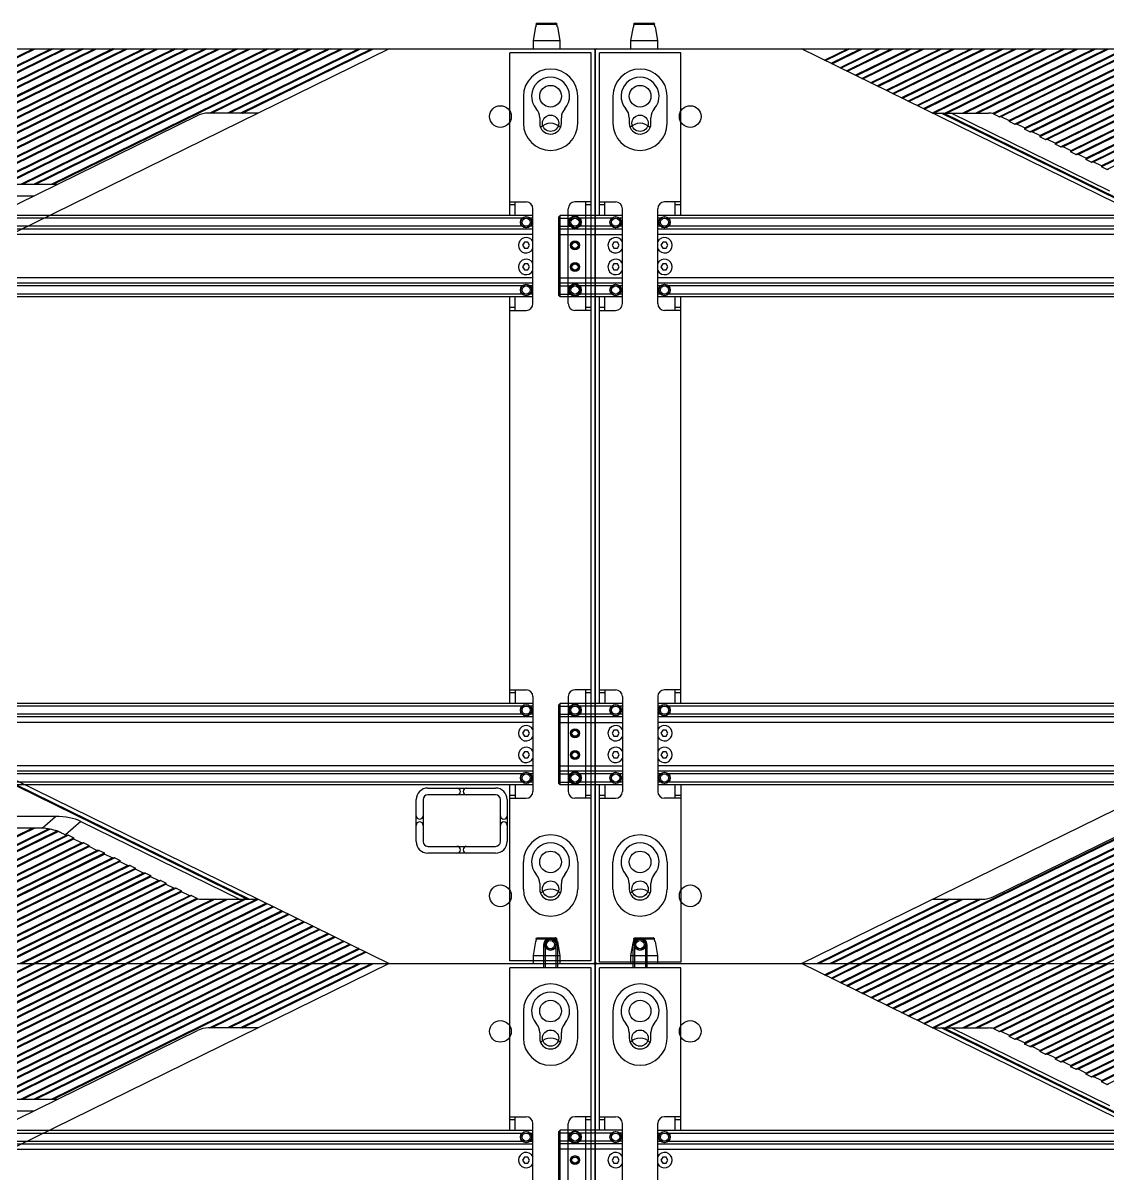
# Model space of a CAD drawing. Header units: millimetres. Extents: x 710 to 26878, y 589 to 5187.
# Drawn here: x 15794 to 16193.9, y 3522.8 to 3947.1 of the extents above; entities that cross this region are included whole.
import ezdxf

# ---------------------------------------------------------------- set-up
doc = ezdxf.new("R2010")
doc.units = ezdxf.units.MM
doc.layers.add('02___PRT_ALL_AXES', color=7, linetype='Continuous')

# ---------------------------------------------------------------- blocks, each defined once
blk = doc.blocks.new('6RYFH')
at = {"color": 7, "linetype": 'Continuous'}
for p, q in [((11450.77, 2231.65), (11450.71, 2231.32)), ((11450.77, 2231.65), (11450.74, 2231.49)), ((11450.83, 2231.98), (11450.77, 2231.65)), ((11450.83, 2231.98), (11458.41, 2231.98)), ((11451.34, 2232.39), (11457.91, 2232.39)), ((11458.47, 2231.65), (11458.41, 2231.98)), ((11458.53, 2231.32), (11458.47, 2231.65)), ((11458.5, 2231.49), (11458.47, 2231.65)), ((12014.77, 2231.65), (12014.71, 2231.32)), ((12014.77, 2231.65), (12014.74, 2231.49)), ((12014.83, 2231.98), (12014.77, 2231.65)), ((12014.83, 2231.98), (12022.41, 2231.98)), ((12015.34, 2232.39), (12021.91, 2232.39)), ((12022.47, 2231.65), (12022.41, 2231.98)), ((12022.53, 2231.32), (12022.47, 2231.65)), ((12022.5, 2231.49), (12022.47, 2231.65)), ((11450.59, 2230.99), (11449.65, 2225.89)), ((11450.65, 2230.99), (11450.59, 2230.99)), ((11450.71, 2231.32), (11450.65, 2230.99)), ((11450.74, 2231.49), (11450.71, 2231.32)), ((11458.53, 2231.32), (11458.5, 2231.49)), ((11458.59, 2230.99), (11458.53, 2231.32)), ((11458.65, 2230.99), (11458.59, 2230.99)), ((11458.65, 2230.99), (11459.6, 2225.89)), ((12014.59, 2230.99), (12013.65, 2225.89)), ((12014.65, 2230.99), (12014.59, 2230.99)), ((12014.71, 2231.32), (12014.65, 2230.99)), ((12014.74, 2231.49), (12014.71, 2231.32)), ((12022.53, 2231.32), (12022.5, 2231.49)), ((12022.59, 2230.99), (12022.53, 2231.32)), ((12022.65, 2230.99), (12022.59, 2230.99)), ((12022.65, 2230.99), (12023.6, 2225.89)), ((11449.65, 2225.89), (11449.65, 2222.89)), ((11449.65, 2225.89), (11459.6, 2225.89)), ((11459.6, 2225.89), (11459.6, 2222.89)), ((12013.65, 2225.89), (12013.65, 2222.89)), ((12013.65, 2225.89), (12023.6, 2225.89)), ((12023.6, 2225.89), (12023.6, 2222.89)), ((11437.12, 2222.89), (11436.62, 2222.39)), ((11436.62, 1885.39), (11436.62, 2222.89)), ((11436.62, 2222.89), (12036.62, 2222.89)), ((11726.41, 2117.9), (11512.62, 2222.89)), ((11521.17, 2218.69), (11529.72, 2222.89)), ((11529.79, 2222.89), (11521.21, 2218.67)), ((11530.47, 2222.89), (11521.55, 2218.51)), ((11523.52, 2217.54), (11534.41, 2222.89)), ((11523.86, 2217.37), (11535.09, 2222.89)), ((11523.89, 2217.35), (11535.16, 2222.89)), ((11526.84, 2215.91), (11541.06, 2222.89)), ((11541.14, 2222.89), (11526.88, 2215.89)), ((11541.82, 2222.89), (11527.22, 2215.72)), ((11529.19, 2214.75), (11545.75, 2222.89)), ((11529.53, 2214.59), (11546.43, 2222.89)), ((11529.56, 2214.57), (11546.51, 2222.89)), ((11532.51, 2213.12), (11552.41, 2222.89)), ((11552.48, 2222.89), (11532.55, 2213.1)), ((11553.16, 2222.89), (11532.89, 2212.94)), ((11534.86, 2211.97), (11557.1, 2222.89)), ((11535.2, 2211.8), (11557.78, 2222.89)), ((11535.24, 2211.78), (11557.85, 2222.89)), ((11538.18, 2210.34), (11563.75, 2222.89)), ((11563.82, 2222.89), (11538.22, 2210.32)), ((11564.5, 2222.89), (11538.56, 2210.15)), ((11540.53, 2209.18), (11568.44, 2222.89)), ((11540.87, 2209.02), (11569.12, 2222.89)), ((11540.91, 2209), (11569.19, 2222.89)), ((11543.86, 2207.55), (11575.09, 2222.89)), ((11575.17, 2222.89), (11543.89, 2207.53)), ((11575.85, 2222.89), (11544.23, 2207.37)), ((11546.2, 2206.4), (11579.78, 2222.89)), ((11546.54, 2206.23), (11580.46, 2222.89)), ((11546.58, 2206.21), (11580.54, 2222.89)), ((11549.53, 2204.77), (11586.44, 2222.89)), ((11586.51, 2222.89), (11549.56, 2204.75)), ((11587.19, 2222.89), (11549.9, 2204.58)), ((11551.87, 2203.61), (11591.13, 2222.89)), ((11552.21, 2203.45), (11591.81, 2222.89)), ((11552.25, 2203.43), (11591.88, 2222.89)), ((11555.2, 2201.98), (11597.78, 2222.89)), ((11597.85, 2222.89), (11555.24, 2201.96)), ((11598.53, 2222.89), (11555.58, 2201.8)), ((11557.55, 2200.83), (11602.47, 2222.89)), ((11557.89, 2200.66), (11603.15, 2222.89)), ((11557.92, 2200.64), (11603.22, 2222.89)), ((11560.87, 2199.19), (11609.12, 2222.89)), ((11609.2, 2222.89), (11560.91, 2199.18)), ((11609.88, 2222.89), (11561.51, 2199.14)), ((11565.45, 2199.14), (11613.81, 2222.89)), ((11566.13, 2199.14), (11614.49, 2222.89)), ((11566.2, 2199.14), (11614.57, 2222.89)), ((11620.47, 2222.89), (11572.1, 2199.14)), ((11620.54, 2222.89), (11572.18, 2199.14)), ((11621.22, 2222.89), (11572.85, 2199.14)), ((11576.79, 2199.14), (11625.16, 2222.89)), ((11577.47, 2199.14), (11625.84, 2222.89)), ((11577.55, 2199.14), (11625.91, 2222.89)), ((11631.81, 2222.89), (11583.16, 2199)), ((11631.88, 2222.89), (11583.21, 2198.99)), ((11632.56, 2222.89), (11583.48, 2198.79)), ((11585.45, 2197.82), (11636.5, 2222.89)), ((11586.24, 2197.88), (11637.18, 2222.89)), ((11586.28, 2197.86), (11637.25, 2222.89)), ((11643.9, 2222.89), (11589.15, 2196)), ((11643.15, 2222.89), (11589.23, 2196.41)), ((11643.23, 2222.89), (11589.27, 2196.39)), ((11591.12, 2195.03), (11647.84, 2222.89)), ((11591.92, 2195.09), (11648.52, 2222.89)), ((11591.95, 2195.07), (11648.6, 2222.89)), ((11655.25, 2222.89), (11594.82, 2193.22)), ((11654.5, 2222.89), (11594.9, 2193.62)), ((11654.57, 2222.89), (11594.94, 2193.61)), ((11596.79, 2192.25), (11659.19, 2222.89)), ((11597.59, 2192.31), (11659.87, 2222.89)), ((11597.62, 2192.29), (11659.94, 2222.89)), ((11666.59, 2222.89), (11600.5, 2190.43)), ((11665.84, 2222.89), (11600.57, 2190.84)), ((11665.91, 2222.89), (11600.61, 2190.82)), ((11602.46, 2189.46), (11670.53, 2222.89)), ((11603.26, 2189.52), (11671.21, 2222.89)), ((11603.29, 2189.5), (11671.28, 2222.89)), ((11677.93, 2222.89), (11606.17, 2187.65)), ((11677.18, 2222.89), (11606.24, 2188.05)), ((11677.25, 2222.89), (11606.28, 2188.04)), ((11608.14, 2186.68), (11681.87, 2222.89)), ((11608.93, 2186.74), (11682.55, 2222.89)), ((11608.97, 2186.72), (11682.63, 2222.89)), ((11689.28, 2222.89), (11611.84, 2184.86)), ((11688.53, 2222.89), (11611.92, 2185.27)), ((11688.6, 2222.89), (11611.95, 2185.25)), ((11613.81, 2183.89), (11693.22, 2222.89)), ((11614.6, 2183.95), (11693.9, 2222.89)), ((11614.64, 2183.93), (11693.97, 2222.89)), ((11700.62, 2222.89), (11617.51, 2182.08)), ((11699.87, 2222.89), (11617.59, 2182.48)), ((11699.94, 2222.89), (11617.62, 2182.47)), ((11619.48, 2181.11), (11704.56, 2222.89)), ((11620.27, 2181.17), (11705.24, 2222.89)), ((11620.31, 2181.15), (11705.31, 2222.89)), ((11711.96, 2222.89), (11623.18, 2179.29)), ((11711.21, 2222.89), (11623.26, 2179.7)), ((11711.28, 2222.89), (11623.3, 2179.68)), ((11625.15, 2178.32), (11715.9, 2222.89)), ((11727.52, 2172.89), (11829.34, 2222.89)), ((11728.2, 2172.89), (11830.02, 2222.89)), ((11728.27, 2172.89), (11830.09, 2222.89)), ((11835.99, 2222.89), (11734.17, 2172.89)), ((11836.06, 2222.89), (11734.24, 2172.89)), ((11836.74, 2222.89), (11734.92, 2172.89)), ((11738.86, 2172.89), (11840.68, 2222.89)), ((11739.54, 2172.89), (11841.36, 2222.89)), ((11739.61, 2172.89), (11841.43, 2222.89)), ((11847.33, 2222.89), (11745.51, 2172.89)), ((11847.4, 2222.89), (11745.59, 2172.89)), ((11848.08, 2222.89), (11746.27, 2172.89)), ((11750.2, 2172.89), (11852.02, 2222.89)), ((11750.88, 2172.89), (11852.7, 2222.89)), ((11750.96, 2172.89), (11852.78, 2222.89)), ((11858.67, 2222.89), (11756.86, 2172.89)), ((11858.75, 2222.89), (11756.93, 2172.89)), ((11859.43, 2222.89), (11757.61, 2172.89)), ((11960.62, 2222.89), (11761.33, 2125.02)), ((11761.55, 2172.89), (11863.37, 2222.89)), ((11762.23, 2172.89), (11864.05, 2222.89)), ((11762.3, 2172.89), (11864.12, 2222.89)), ((11870.02, 2222.89), (11768.2, 2172.89)), ((11870.09, 2222.89), (11768.27, 2172.89)), ((11870.77, 2222.89), (11768.95, 2172.89)), ((11772.89, 2172.89), (11874.71, 2222.89)), ((11773.57, 2172.89), (11875.39, 2222.89)), ((11773.64, 2172.89), (11875.46, 2222.89)), ((11881.36, 2222.89), (11779.54, 2172.89)), ((11881.43, 2222.89), (11779.62, 2172.89)), ((11882.11, 2222.89), (11780.3, 2172.89)), ((11784.23, 2172.89), (11886.05, 2222.89)), ((11784.91, 2172.89), (11886.73, 2222.89)), ((11784.99, 2172.89), (11886.81, 2222.89)), ((11892.7, 2222.89), (11790.89, 2172.89)), ((11892.78, 2222.89), (11790.96, 2172.89)), ((11893.46, 2222.89), (11791.64, 2172.89)), ((11795.58, 2172.89), (11897.4, 2222.89)), ((11796.26, 2172.89), (11898.08, 2222.89)), ((11796.33, 2172.89), (11898.15, 2222.89)), ((11904.05, 2222.89), (11802.23, 2172.89)), ((11904.12, 2222.89), (11802.3, 2172.89)), ((11904.8, 2222.89), (11802.98, 2172.89)), ((11806.92, 2172.89), (11908.74, 2222.89)), ((11807.6, 2172.89), (11909.42, 2222.89)), ((11807.67, 2172.89), (11909.49, 2222.89)), ((11915.39, 2222.89), (11813.57, 2172.89)), ((11915.46, 2222.89), (11813.65, 2172.89)), ((11916.14, 2222.89), (11814.32, 2172.89)), ((11818.26, 2172.89), (11920.08, 2222.89)), ((11818.94, 2172.89), (11920.76, 2222.89)), ((11819.02, 2172.89), (11920.83, 2222.89)), ((11926.73, 2222.89), (11824.92, 2172.89)), ((11926.81, 2222.89), (11824.99, 2172.89)), ((11927.49, 2222.89), (11825.67, 2172.89)), ((11829.61, 2172.89), (11931.43, 2222.89)), ((11830.29, 2172.89), (11932.1, 2222.89)), ((11830.36, 2172.89), (11932.18, 2222.89)), ((11938.08, 2222.89), (11836.26, 2172.89)), ((11938.15, 2222.89), (11836.33, 2172.89)), ((11938.83, 2222.89), (11837.01, 2172.89)), ((11894.4, 2199.14), (11942.77, 2222.89)), ((11895.08, 2199.14), (11943.45, 2222.89)), ((11895.16, 2199.14), (11943.52, 2222.89)), ((11949.42, 2222.89), (11901.06, 2199.14)), ((11949.49, 2222.89), (11901.13, 2199.14)), ((11950.17, 2222.89), (11901.81, 2199.14)), ((11905.75, 2199.14), (11954.11, 2222.89)), ((11906.43, 2199.14), (11954.79, 2222.89)), ((11906.5, 2199.14), (11954.86, 2222.89)), ((12036.62, 2222.39), (12036.12, 2222.89)), ((12036.62, 2222.89), (12036.62, 1885.39)), ((11560.98, 2199.14), (11581.58, 2199.14)), ((11728, 2118.68), (11564.16, 2199.14)), ((11728.4, 2118.88), (11564.95, 2199.14)), ((11626.28, 2170.41), (11567.79, 2199.14)), ((11585.45, 2197.82), (11583.48, 2198.79)), ((11586.12, 2197.94), (11589.39, 2196.33)), ((11725.33, 2117.37), (11889.96, 2198.22)), ((11912.26, 2199.14), (11893.93, 2199.14)), ((11591.12, 2195.03), (11589.15, 2196)), ((11595.06, 2193.54), (11591.79, 2195.15)), ((11596.79, 2192.25), (11594.82, 2193.22)), ((11600.74, 2190.76), (11597.46, 2192.37)), ((11602.46, 2189.46), (11600.5, 2190.43)), ((11606.41, 2187.97), (11603.13, 2189.58)), ((11608.14, 2186.68), (11606.17, 2187.65)), ((11612.08, 2185.19), (11608.8, 2186.8)), ((11613.81, 2183.89), (11611.84, 2184.86)), ((11617.75, 2182.4), (11614.48, 2184.01)), ((11619.48, 2181.11), (11617.51, 2182.08)), ((11623.42, 2179.62), (11620.15, 2181.23)), ((11625.15, 2178.32), (11623.18, 2179.29)), ((11641.31, 2172.89), (11838.38, 2172.89)), ((11635.65, 2168.6), (11829.66, 2168.6)), ((11583.28, 1910.06), (11747.91, 1990.91)), ((11746.83, 1990.38), (11960.62, 1885.39)), ((11744.84, 1989.4), (11908.29, 1909.14)), ((11745.24, 1989.6), (11909.08, 1909.14)), ((11512.62, 1885.39), (11711.91, 1983.26)), ((11974.87, 1950.14), (11999.87, 1950.14)), ((11999.87, 1947.64), (11974.87, 1947.64)), ((11970.62, 1930.39), (11970.62, 1945.89)), ((11973.12, 1945.89), (11973.12, 1930.39)), ((12001.62, 1930.39), (12001.62, 1945.89)), ((12004.12, 1945.89), (12004.12, 1930.39)), ((11837.59, 1939.68), (11643.58, 1939.68)), ((11832.69, 1935.37), (11837.59, 1939.68)), ((11534.41, 1885.39), (11636.23, 1935.39)), ((11535.09, 1885.39), (11636.91, 1935.39)), ((11535.16, 1885.39), (11636.98, 1935.39)), ((11642.88, 1935.39), (11541.06, 1885.39)), ((11642.95, 1935.39), (11541.14, 1885.39)), ((11643.63, 1935.39), (11541.82, 1885.39)), ((11545.75, 1885.39), (11647.57, 1935.39)), ((11546.43, 1885.39), (11648.25, 1935.39)), ((11546.51, 1885.39), (11648.33, 1935.39)), ((11654.22, 1935.39), (11552.41, 1885.39)), ((11654.3, 1935.39), (11552.48, 1885.39)), ((11654.98, 1935.39), (11553.16, 1885.39)), ((11557.1, 1885.39), (11658.92, 1935.39)), ((11557.78, 1885.39), (11659.6, 1935.39)), ((11557.85, 1885.39), (11659.67, 1935.39)), ((11665.57, 1935.39), (11563.75, 1885.39)), ((11665.64, 1935.39), (11563.82, 1885.39)), ((11666.32, 1935.39), (11564.5, 1885.39)), ((11568.44, 1885.39), (11670.26, 1935.39)), ((11569.12, 1885.39), (11670.94, 1935.39)), ((11569.19, 1885.39), (11671.01, 1935.39)), ((11676.91, 1935.39), (11575.09, 1885.39)), ((11676.98, 1935.39), (11575.17, 1885.39)), ((11677.66, 1935.39), (11575.84, 1885.39)), ((11579.78, 1885.39), (11681.6, 1935.39)), ((11580.46, 1885.39), (11682.28, 1935.39)), ((11580.54, 1885.39), (11682.35, 1935.39)), ((11688.25, 1935.39), (11586.44, 1885.39)), ((11688.33, 1935.39), (11586.51, 1885.39)), ((11689.01, 1935.39), (11587.19, 1885.39)), ((11591.13, 1885.39), (11692.95, 1935.39)), ((11591.81, 1885.39), (11693.63, 1935.39)), ((11591.88, 1885.39), (11693.7, 1935.39)), ((11699.6, 1935.39), (11597.78, 1885.39)), ((11699.67, 1935.39), (11597.85, 1885.39)), ((11700.35, 1935.39), (11598.53, 1885.39)), ((11602.47, 1885.39), (11704.29, 1935.39)), ((11603.15, 1885.39), (11704.97, 1935.39)), ((11603.22, 1885.39), (11705.04, 1935.39)), ((11710.94, 1935.39), (11609.12, 1885.39)), ((11711.01, 1935.39), (11609.19, 1885.39)), ((11711.69, 1935.39), (11609.87, 1885.39)), ((11613.81, 1885.39), (11715.63, 1935.39)), ((11614.49, 1885.39), (11716.31, 1935.39)), ((11614.57, 1885.39), (11716.38, 1935.39)), ((11722.28, 1935.39), (11620.47, 1885.39)), ((11722.36, 1935.39), (11620.54, 1885.39)), ((11723.04, 1935.39), (11621.22, 1885.39)), ((11625.16, 1885.39), (11726.98, 1935.39)), ((11831.93, 1935.39), (11634.86, 1935.39)), ((11727.25, 1885.39), (11829.06, 1935.39)), ((11727.93, 1885.39), (11829.74, 1935.39)), ((11728, 1885.39), (11829.82, 1935.39)), ((11835.12, 1935.1), (11733.9, 1885.39)), ((11835.18, 1935.09), (11733.97, 1885.39)), ((11835.67, 1935), (11734.65, 1885.39)), ((11846.96, 1937.86), (11841.26, 1932.86)), ((11846.96, 1937.86), (11905.45, 1909.14)), ((11738.59, 1885.39), (11838.24, 1934.33)), ((11739.27, 1885.39), (11838.53, 1934.14)), ((11739.34, 1885.39), (11838.57, 1934.12)), ((11841.59, 1932.7), (11745.24, 1885.39)), ((11841.62, 1932.68), (11745.31, 1885.39)), ((11842.42, 1932.74), (11745.99, 1885.39)), ((11749.93, 1885.39), (11844.39, 1931.77)), ((11750.61, 1885.39), (11844.27, 1931.38)), ((11750.69, 1885.39), (11844.31, 1931.37)), ((11841.75, 1932.62), (11839.87, 1933.55)), ((11842.42, 1932.74), (11844.39, 1931.77)), ((11847.42, 1929.84), (11844.15, 1931.45)), ((11847.26, 1929.92), (11756.58, 1885.39)), ((11847.3, 1929.9), (11756.66, 1885.39)), ((11848.09, 1929.96), (11757.34, 1885.39)), ((11761.28, 1885.39), (11850.06, 1928.99)), ((11761.96, 1885.39), (11849.94, 1928.6)), ((11762.03, 1885.39), (11849.98, 1928.58)), ((11852.93, 1927.13), (11767.93, 1885.39)), ((11852.97, 1927.11), (11768, 1885.39)), ((11853.76, 1927.17), (11768.68, 1885.39)), ((11772.62, 1885.39), (11855.73, 1926.2)), ((11848.09, 1929.96), (11850.06, 1928.99)), ((11853.09, 1927.05), (11849.82, 1928.66)), ((11853.76, 1927.17), (11855.73, 1926.2)), ((11974.87, 1928.64), (11999.87, 1928.64)), ((11999.87, 1926.14), (11974.87, 1926.14)), ((11773.3, 1885.39), (11855.62, 1925.81)), ((11773.37, 1885.39), (11855.65, 1925.8)), ((11858.6, 1924.35), (11779.27, 1885.39)), ((11858.64, 1924.33), (11779.34, 1885.39)), ((11859.43, 1924.39), (11780.02, 1885.39)), ((11783.96, 1885.39), (11861.4, 1923.42)), ((11784.64, 1885.39), (11861.29, 1923.03)), ((11784.72, 1885.39), (11861.32, 1923.01)), ((11858.76, 1924.27), (11855.49, 1925.88)), ((11859.43, 1924.39), (11861.4, 1923.42)), ((11864.44, 1921.48), (11861.16, 1923.09)), ((11864.27, 1921.56), (11790.61, 1885.39)), ((11864.31, 1921.54), (11790.69, 1885.39)), ((11865.1, 1921.6), (11791.37, 1885.39)), ((11795.31, 1885.39), (11867.07, 1920.63)), ((11795.99, 1885.39), (11866.96, 1920.24)), ((11796.06, 1885.39), (11867, 1920.23)), ((11869.95, 1918.78), (11801.96, 1885.39)), ((11869.98, 1918.76), (11802.03, 1885.39)), ((11870.78, 1918.81), (11802.71, 1885.39)), ((11806.65, 1885.39), (11872.75, 1917.85)), ((11865.1, 1921.6), (11867.07, 1920.63)), ((11870.11, 1918.7), (11866.83, 1920.3)), ((11870.78, 1918.81), (11872.75, 1917.85)), ((11807.33, 1885.39), (11872.63, 1917.46)), ((11807.4, 1885.39), (11872.67, 1917.44)), ((11875.62, 1915.99), (11813.3, 1885.39)), ((11875.65, 1915.97), (11813.37, 1885.39)), ((11876.45, 1916.03), (11814.05, 1885.39)), ((11817.99, 1885.39), (11878.42, 1915.06)), ((11818.67, 1885.39), (11878.3, 1914.67)), ((11818.75, 1885.39), (11878.34, 1914.65)), ((11875.78, 1915.91), (11872.51, 1917.52)), ((11876.45, 1916.03), (11878.42, 1915.06)), ((11881.45, 1913.13), (11878.18, 1914.73)), ((11566.74, 1909.14), (11518.38, 1885.39)), ((11566.81, 1909.14), (11518.45, 1885.39)), ((11567.49, 1909.14), (11519.13, 1885.39)), ((11523.07, 1885.39), (11571.43, 1909.14)), ((11523.75, 1885.39), (11572.11, 1909.14)), ((11523.82, 1885.39), (11572.18, 1909.14)), ((11578.08, 1909.14), (11529.72, 1885.39)), ((11578.16, 1909.14), (11529.79, 1885.39)), ((11578.84, 1909.14), (11530.47, 1885.39)), ((11560.98, 1909.14), (11579.31, 1909.14)), ((11881.29, 1913.21), (11824.64, 1885.39)), ((11881.33, 1913.19), (11824.72, 1885.39)), ((11882.12, 1913.24), (11825.4, 1885.39)), ((11829.34, 1885.39), (11884.09, 1912.28)), ((11830.02, 1885.39), (11883.97, 1911.89)), ((11830.09, 1885.39), (11884.01, 1911.87)), ((11886.96, 1910.42), (11835.99, 1885.39)), ((11887, 1910.4), (11836.06, 1885.39)), ((11887.79, 1910.46), (11836.74, 1885.39)), ((11840.68, 1885.39), (11889.76, 1909.49)), ((11841.36, 1885.39), (11890.03, 1909.29)), ((11841.43, 1885.39), (11890.08, 1909.28)), ((11895.69, 1909.14), (11847.33, 1885.39)), ((11895.77, 1909.14), (11847.4, 1885.39)), ((11896.45, 1909.14), (11848.08, 1885.39)), ((11852.02, 1885.39), (11900.39, 1909.14)), ((11852.7, 1885.39), (11901.07, 1909.14)), ((11852.77, 1885.39), (11901.14, 1909.14)), ((11907.04, 1909.14), (11858.67, 1885.39)), ((11907.11, 1909.14), (11858.75, 1885.39)), ((11907.79, 1909.14), (11859.43, 1885.39)), ((11863.37, 1885.39), (11911.73, 1909.14)), ((11882.12, 1913.24), (11884.09, 1912.28)), ((11887.12, 1910.34), (11883.85, 1911.95)), ((11887.79, 1910.46), (11889.76, 1909.49)), ((11891.66, 1909.14), (11912.26, 1909.14)), ((11864.04, 1885.39), (11912.33, 1909.1)), ((11912.37, 1909.08), (11864.12, 1885.39)), ((11915.32, 1907.64), (11870.02, 1885.39)), ((11915.36, 1907.62), (11870.09, 1885.39)), ((11915.69, 1907.45), (11870.77, 1885.39)), ((11874.71, 1885.39), (11917.66, 1906.48)), ((11875.39, 1885.39), (11918, 1906.32)), ((11918.04, 1906.3), (11875.46, 1885.39)), ((11920.99, 1904.85), (11881.36, 1885.39)), ((11921.03, 1904.83), (11881.43, 1885.39)), ((11921.37, 1904.67), (11882.11, 1885.39)), ((11886.05, 1885.39), (11923.34, 1903.7)), ((11886.73, 1885.39), (11923.68, 1903.53)), ((11923.71, 1903.51), (11886.8, 1885.39)), ((11926.66, 1902.07), (11892.7, 1885.39)), ((11926.7, 1902.05), (11892.78, 1885.39)), ((11927.04, 1901.88), (11893.46, 1885.39)), ((11897.4, 1885.39), (11929.01, 1900.91)), ((11898.07, 1885.39), (11929.35, 1900.75)), ((11929.38, 1900.73), (11898.15, 1885.39)), ((11932.33, 1899.28), (11904.05, 1885.39)), ((11932.37, 1899.26), (11904.12, 1885.39)), ((11932.71, 1899.1), (11904.8, 1885.39)), ((11908.74, 1885.39), (11934.68, 1898.13)), ((11909.42, 1885.39), (11935.02, 1897.96)), ((11935.06, 1897.94), (11909.49, 1885.39)), ((11938, 1896.5), (11915.39, 1885.39)), ((11938.04, 1896.48), (11915.46, 1885.39)), ((11938.38, 1896.31), (11916.14, 1885.39)), ((11920.08, 1885.39), (11940.35, 1895.34)), ((11920.76, 1885.39), (11940.69, 1895.18)), ((11940.73, 1895.16), (11920.83, 1885.39)), ((11943.68, 1893.71), (11926.73, 1885.39)), ((11943.71, 1893.69), (11926.81, 1885.39)), ((11944.05, 1893.53), (11927.49, 1885.39)), ((11931.42, 1885.39), (11946.02, 1892.56)), ((11932.1, 1885.39), (11946.36, 1892.39)), ((11946.4, 1892.37), (11932.18, 1885.39)), ((11949.35, 1890.93), (11938.08, 1885.39)), ((11949.38, 1890.91), (11938.15, 1885.39)), ((11949.72, 1890.74), (11938.83, 1885.39)), ((11942.77, 1885.39), (11951.69, 1889.77)), ((11943.45, 1885.39), (11952.03, 1889.61)), ((11952.07, 1889.59), (11943.52, 1885.39)), ((11436.62, 1885.89), (11437.12, 1885.39)), ((11436.62, 1885.39), (12036.62, 1885.39)), ((12036.12, 1885.39), (12036.62, 1885.89))]:
    blk.add_line(p, q, dxfattribs=at)
for centre, radius in [((11471.62, 2197.89), 4), ((12001.62, 2197.89), 4), ((11453.12, 2195.39), 3), ((12020.12, 2195.39), 3), ((11453.12, 1912.89), 3), ((11471.62, 1910.39), 4), ((12001.62, 1910.39), 4), ((12020.12, 1912.89), 3)]:
    blk.add_circle(centre, radius, dxfattribs=at)
for centre, radius, start, end in [((11457.91, 2231.87), 0.522, 77.0352, 89.9936), ((12021.91, 2231.87), 0.522, 77.0352, 89.9936), ((11581.58, 2190.14), 9, 77.6267, 90), ((11893.93, 2190.14), 9, 90, 116.1543), ((11974.87, 1945.89), 4.25, 90, 180), ((11974.87, 1945.89), 1.75, 90, 180), ((11985.62, 1948.89), 1.25, 270, 90), ((11989.12, 1948.89), 1.25, 90, 270), ((11999.87, 1945.89), 4.25, 0, 90), ((11999.87, 1945.89), 1.75, 0, 90), ((11971.87, 1939.89), 1.25, 180, 0), ((12002.87, 1939.89), 1.25, 180, 0), ((11831.93, 1917.39), 18, 71.4761, 90), ((11971.87, 1936.39), 1.25, 0, 180), ((12002.87, 1936.39), 1.25, 0, 180), ((11831.93, 1917.39), 18, 63.8457, 69.3822), ((11974.87, 1930.39), 4.25, 180, 270), ((11974.87, 1930.39), 1.75, 180, 270), ((11999.87, 1930.39), 4.25, 270, 0), ((11999.87, 1930.39), 1.75, 270, 0), ((11985.62, 1927.39), 1.25, 270, 90), ((11989.12, 1927.39), 1.25, 90, 270), ((11579.31, 1918.14), 9, 270, 296.1543), ((11891.66, 1918.14), 9, 257.6267, 270)]:
    blk.add_arc(centre, radius, start, end, dxfattribs=at)
for centre, major_axis, ratio, start_param, end_param in [((11585.52, 2199.79), (2.07, 0.98), 0.130507, 2.846583, 3.244909), ((11587.49, 2198.82), (2.07, 0.98), 0.130507, -3.038276, -2.358602), ((11591.19, 2197), (2.07, 0.98), 0.130507, 2.565236, 3.244909), ((11593.16, 2196.04), (2.07, 0.98), 0.130507, -3.038276, -2.358602), ((11596.87, 2194.22), (2.07, 0.98), 0.130507, 2.565236, 3.244909), ((11598.83, 2193.25), (2.07, 0.98), 0.130507, -3.038276, -2.358602), ((11602.54, 2191.43), (2.07, 0.98), 0.130507, 2.565236, 3.244909), ((11604.51, 2190.47), (2.07, 0.98), 0.130507, -3.038276, -2.358602), ((11608.21, 2188.65), (2.07, 0.98), 0.130507, 2.565236, 3.244909), ((11610.18, 2187.68), (2.07, 0.98), 0.130507, -3.038276, -2.358602), ((11613.88, 2185.86), (2.07, 0.98), 0.130507, 2.565236, 3.244909), ((11615.85, 2184.9), (2.07, 0.98), 0.130507, -3.038276, -2.358602), ((11619.55, 2183.08), (2.07, 0.98), 0.130507, 2.565236, 3.244909), ((11621.52, 2182.11), (2.07, 0.98), 0.130507, -3.038276, -2.358602), ((11625.22, 2180.29), (2.07, 0.98), 0.130507, 2.565236, 3.244909), ((11627.19, 2179.33), (2.07, 0.98), 0.130507, -3.038276, -2.358602), ((11504.61, 1631.62), (345.95, 303.53), 0.152098, 0.063173, 0.171647), ((11499.24, 1626.9), (345.95, 303.53), 0.152098, 0.107438, 0.114438), ((11840.38, 1931.74), (2.07, 0.98), 0.130507, 0.103317, 0.78299), ((11842.35, 1930.77), (2.07, 0.98), 0.130507, -0.576357, 0.103317), ((11846.05, 1928.95), (2.07, 0.98), 0.130507, 0.103317, 0.78299), ((11848.02, 1927.99), (2.07, 0.98), 0.130507, -0.576357, 0.103317), ((11851.72, 1926.17), (2.07, 0.98), 0.130507, 0.103317, 0.78299), ((11853.69, 1925.2), (2.07, 0.98), 0.130507, -0.576357, 0.103317), ((11857.39, 1923.38), (2.07, 0.98), 0.130507, 0.103317, 0.78299), ((11859.36, 1922.42), (2.07, 0.98), 0.130507, -0.576357, 0.103317), ((11863.06, 1920.6), (2.07, 0.98), 0.130507, 0.103317, 0.78299), ((11865.03, 1919.63), (2.07, 0.98), 0.130507, -0.576357, 0.103317), ((11868.73, 1917.81), (2.07, 0.98), 0.130507, 0.103317, 0.78299), ((11870.7, 1916.84), (2.07, 0.98), 0.130507, -0.576357, 0.103317), ((11874.41, 1915.03), (2.07, 0.98), 0.130507, 0.103317, 0.78299), ((11876.37, 1914.06), (2.07, 0.98), 0.130507, -0.576357, 0.103317), ((11880.08, 1912.24), (2.07, 0.98), 0.130507, 0.103317, 0.78299), ((11882.05, 1911.27), (2.07, 0.98), 0.130507, -0.576357, 0.103317), ((11885.75, 1909.46), (2.07, 0.98), 0.130507, 0.103317, 0.78299), ((11887.72, 1908.49), (2.07, 0.98), 0.130507, -0.29501, 0.103317)]:
    blk.add_ellipse(centre, major_axis=major_axis, ratio=ratio, start_param=start_param, end_param=end_param, dxfattribs=at)
for points, knots in [([(11450.83, 2231.98), (11450.84, 2231.99), (11450.84, 2232.03), (11450.86, 2232.06), (11450.87, 2232.09)], [0, 0, 0, 0, 0.249866, 1, 1, 1, 1]), ([(11450.87, 2232.09), (11450.88, 2232.11), (11450.89, 2232.14), (11450.92, 2232.17), (11450.93, 2232.19)], [0, 0, 0, 0, 0.500081, 1, 1, 1, 1]), ([(11450.93, 2232.19), (11450.94, 2232.2), (11450.96, 2232.23), (11450.99, 2232.26), (11451.01, 2232.27)], [0, 0, 0, 0, 0.499978, 1, 1, 1, 1]), ([(11451.01, 2232.27), (11451.02, 2232.29), (11451.05, 2232.31), (11451.09, 2232.33), (11451.11, 2232.34)], [0, 0, 0, 0, 0.500013, 1, 1, 1, 1]), ([(11451.11, 2232.34), (11451.12, 2232.35), (11451.16, 2232.36), (11451.2, 2232.37), (11451.22, 2232.38)], [0, 0, 0, 0, 0.499911, 1, 1, 1, 1]), ([(11451.22, 2232.38), (11451.23, 2232.38), (11451.27, 2232.39), (11451.31, 2232.39), (11451.34, 2232.39)], [0, 0, 0, 0, 0.250382, 1, 1, 1, 1]), ([(11458.02, 2232.38), (11458.04, 2232.37), (11458.08, 2232.36), (11458.12, 2232.35), (11458.13, 2232.34)], [0, 0, 0, 0, 0.500089, 1, 1, 1, 1]), ([(11458.13, 2232.34), (11458.15, 2232.33), (11458.19, 2232.31), (11458.22, 2232.29), (11458.23, 2232.27)], [0, 0, 0, 0, 0.499987, 1, 1, 1, 1]), ([(11458.23, 2232.27), (11458.25, 2232.26), (11458.28, 2232.23), (11458.3, 2232.2), (11458.31, 2232.19)], [0, 0, 0, 0, 0.500022, 1, 1, 1, 1]), ([(11458.31, 2232.19), (11458.33, 2232.17), (11458.35, 2232.14), (11458.37, 2232.11), (11458.37, 2232.09)], [0, 0, 0, 0, 0.499919, 1, 1, 1, 1]), ([(11458.37, 2232.09), (11458.38, 2232.08), (11458.39, 2232.05), (11458.4, 2232.01), (11458.41, 2231.98)], [0, 0, 0, 0, 0.250397, 1, 1, 1, 1]), ([(12014.83, 2231.98), (12014.84, 2231.99), (12014.84, 2232.03), (12014.86, 2232.06), (12014.87, 2232.09)], [0, 0, 0, 0, 0.249866, 1, 1, 1, 1]), ([(12014.87, 2232.09), (12014.88, 2232.11), (12014.89, 2232.14), (12014.92, 2232.17), (12014.93, 2232.19)], [0, 0, 0, 0, 0.500081, 1, 1, 1, 1]), ([(12014.93, 2232.19), (12014.94, 2232.2), (12014.96, 2232.23), (12014.99, 2232.26), (12015.01, 2232.27)], [0, 0, 0, 0, 0.499978, 1, 1, 1, 1]), ([(12015.01, 2232.27), (12015.02, 2232.29), (12015.05, 2232.31), (12015.09, 2232.33), (12015.11, 2232.34)], [0, 0, 0, 0, 0.500013, 1, 1, 1, 1]), ([(12015.11, 2232.34), (12015.12, 2232.35), (12015.16, 2232.36), (12015.2, 2232.37), (12015.22, 2232.38)], [0, 0, 0, 0, 0.499911, 1, 1, 1, 1]), ([(12015.22, 2232.38), (12015.23, 2232.38), (12015.27, 2232.39), (12015.31, 2232.39), (12015.34, 2232.39)], [0, 0, 0, 0, 0.250382, 1, 1, 1, 1]), ([(12022.02, 2232.38), (12022.04, 2232.37), (12022.08, 2232.36), (12022.12, 2232.35), (12022.13, 2232.34)], [0, 0, 0, 0, 0.500089, 1, 1, 1, 1]), ([(12022.13, 2232.34), (12022.15, 2232.33), (12022.19, 2232.31), (12022.22, 2232.29), (12022.23, 2232.27)], [0, 0, 0, 0, 0.499987, 1, 1, 1, 1]), ([(12022.23, 2232.27), (12022.25, 2232.26), (12022.28, 2232.23), (12022.3, 2232.2), (12022.31, 2232.19)], [0, 0, 0, 0, 0.500022, 1, 1, 1, 1]), ([(12022.31, 2232.19), (12022.33, 2232.17), (12022.35, 2232.14), (12022.37, 2232.11), (12022.37, 2232.09)], [0, 0, 0, 0, 0.499919, 1, 1, 1, 1]), ([(12022.37, 2232.09), (12022.38, 2232.08), (12022.39, 2232.05), (12022.4, 2232.01), (12022.41, 2231.98)], [0, 0, 0, 0, 0.250397, 1, 1, 1, 1]), ([(11838.24, 1934.33), (11838.25, 1934.33), (11838.26, 1934.32), (11838.27, 1934.32), (11838.28, 1934.31), (11838.28, 1934.3), (11838.29, 1934.29), (11838.29, 1934.28), (11838.29, 1934.26), (11838.28, 1934.25), (11838.28, 1934.24), (11838.27, 1934.24)], [0, 0, 0, 0, 0.126258, 0.252416, 0.378065, 0.440847, 0.503376, 0.627544, 0.751631, 0.875774, 1, 1, 1, 1])]:
    blk.add_open_spline(points, degree=3, knots=knots, dxfattribs=at)
blk = doc.blocks.new('*U76')
blk.add_blockref('6RYFH', (-11736.62, -2058.89))
blk = doc.blocks.new('*U77')
at = {"color": 0, "linetype": 'ByBlock', "lineweight": -2, "transparency": 16777216}
for p in [(600, 1350), (1200, 1350), (600, 1012.5), (1200, 1012.5)]:
    blk.add_blockref('*U76', p, dxfattribs=at)
blk = doc.blocks.new('dfx')
at = {"color": 114, "linetype": 'Continuous', "lineweight": -3, "true_color": 0x139b48}
for p, q in [((13138.48, 8861.23), (13138.48, 8869.73)), ((13143.48, 8869.73), (13143.48, 8861.23)), ((13705.48, 8861.23), (13705.48, 8869.73)), ((13710.48, 8869.73), (13710.48, 8861.23)), ((13125.98, 8801.23), (13125.98, 8861.23)), ((13155.98, 8861.23), (13125.98, 8861.23)), ((13155.98, 8801.23), (13155.98, 8861.23)), ((13692.98, 8801.23), (13692.98, 8861.23)), ((13722.98, 8861.23), (13692.98, 8861.23)), ((13722.98, 8188.73), (13722.98, 8861.23)), ((13130.98, 8845.23), (13130.98, 8835.23)), ((13150.98, 8835.23), (13150.98, 8845.23)), ((13697.98, 8845.23), (13697.98, 8835.23)), ((13717.98, 8835.23), (13717.98, 8845.23)), ((13136.98, 8837.29), (13136.98, 8835.23)), ((13144.98, 8835.23), (13144.98, 8837.29)), ((13703.98, 8837.29), (13703.98, 8835.23)), ((13711.98, 8835.23), (13711.98, 8837.29)), ((13125.98, 8806.23), (13131.98, 8806.23)), ((13125.98, 8805.23), (13127.98, 8805.23)), ((13127.98, 8801.23), (13127.98, 8806.23)), ((13134.48, 8768.73), (13134.48, 8803.73)), ((13147.48, 8768.73), (13147.48, 8803.73)), ((13155.98, 8806.23), (13149.98, 8806.23)), ((13153.98, 8801.23), (13153.98, 8806.23)), ((13153.98, 8805.23), (13155.98, 8805.23)), ((13692.98, 8806.23), (13698.98, 8806.23)), ((13692.98, 8805.23), (13694.98, 8805.23)), ((13694.98, 8801.23), (13694.98, 8806.23)), ((13701.48, 8768.73), (13701.48, 8803.73)), ((13714.48, 8768.73), (13714.48, 8803.73)), ((13722.98, 8806.23), (13716.98, 8806.23)), ((13720.98, 8766.23), (13720.98, 8806.23)), ((13720.98, 8805.23), (13722.98, 8805.23)), ((13110.98, 8800.73), (13111.48, 8801.23)), ((13110.98, 8771.73), (13110.98, 8800.73)), ((13115.51, 8800.23), (13110.98, 8800.23)), ((13111.48, 8771.23), (13111.48, 8801.23)), ((13134.48, 8801.23), (13111.48, 8801.23)), ((13134.48, 8800.23), (13133.45, 8800.23)), ((13147.48, 8801.23), (13701.48, 8801.23)), ((13147.48, 8800.23), (13148.51, 8800.23)), ((13700.45, 8800.23), (13701.48, 8800.23)), ((13115.51, 8797.23), (13110.98, 8797.23)), ((13110.98, 8796.73), (13111.48, 8796.23)), ((13134.48, 8796.23), (13111.48, 8796.23)), ((13134.48, 8797.23), (13133.45, 8797.23)), ((13147.48, 8797.23), (13148.51, 8797.23)), ((13147.48, 8796.23), (13701.48, 8796.23)), ((13700.45, 8797.23), (13701.48, 8797.23)), ((13134.48, 8794.23), (13110.98, 8794.23)), ((13131.34, 8791.34), (13130.69, 8790.23)), ((13132.63, 8791.34), (13131.34, 8791.34)), ((13133.27, 8790.23), (13132.63, 8791.34)), ((13147.48, 8794.23), (13701.48, 8794.23)), ((13149.34, 8791.34), (13148.69, 8790.23)), ((13150.63, 8791.34), (13149.34, 8791.34)), ((13151.27, 8790.23), (13150.63, 8791.34)), ((13698.34, 8791.34), (13697.69, 8790.23)), ((13699.63, 8791.34), (13698.34, 8791.34)), ((13700.27, 8790.23), (13699.63, 8791.34)), ((13130.69, 8790.23), (13131.34, 8789.11)), ((13131.34, 8789.11), (13132.63, 8789.11)), ((13132.63, 8789.11), (13133.27, 8790.23)), ((13148.69, 8790.23), (13149.34, 8789.11)), ((13149.34, 8789.11), (13150.63, 8789.11)), ((13150.63, 8789.11), (13151.27, 8790.23)), ((13697.69, 8790.23), (13698.34, 8789.11)), ((13698.34, 8789.11), (13699.63, 8789.11)), ((13699.63, 8789.11), (13700.27, 8790.23))]:
    blk.add_line(p, q, dxfattribs=at)
for centre, radius in [((13140.98, 8869.73), 2), ((13140.98, 8869.73), 1.5), ((13707.98, 8869.73), 2), ((13707.98, 8869.73), 1.5), ((13131.98, 8798.73), 2), ((13131.98, 8798.73), 1.5), ((13149.98, 8798.73), 2), ((13149.98, 8798.73), 1.5), ((13698.98, 8798.73), 2), ((13698.98, 8798.73), 1.5), ((13716.98, 8798.73), 2.3), ((13716.98, 8798.73), 2), ((13716.98, 8798.73), 1.5), ((13116.98, 8790.23), 1.65), ((13116.98, 8790.23), 1.15)]:
    blk.add_circle(centre, radius, dxfattribs=at)
for centre, radius, start, end in [((13140.98, 8869.73), 2.5, 143.1301, 180), ((13140.98, 8869.73), 2.5, 0, 36.8699), ((13707.98, 8869.73), 2.5, 143.1301, 180), ((13707.98, 8869.73), 2.5, 0, 36.8699), ((13140.98, 8845.23), 10, 0, 180), ((13707.98, 8845.23), 10, 0, 180), ((13140.98, 8845.23), 7, 318.5904, 221.4096), ((13707.98, 8845.23), 7, 318.5904, 221.4096), ((13131.98, 8837.29), 5, 0, 41.4096), ((13149.98, 8837.29), 5, 138.5904, 180), ((13698.98, 8837.29), 5, 0, 41.4096), ((13716.98, 8837.29), 5, 138.5904, 180), ((13140.98, 8835.23), 10, 180, 0), ((13140.98, 8835.23), 4, 180, 0), ((13140.98, 8830.23), 5, 43.1308, 136.8692), ((13707.98, 8835.23), 10, 180, 0), ((13707.98, 8835.23), 4, 180, 0), ((13707.98, 8830.23), 5, 43.1308, 136.8692), ((13131.98, 8803.73), 2.5, 0, 90), ((13149.98, 8803.73), 2.5, 90, 180), ((13698.98, 8803.73), 2.5, 0, 90), ((13716.98, 8803.73), 2.5, 90, 180)]:
    blk.add_arc(centre, radius, start, end, dxfattribs=at)
at = {"layer": '02___PRT_ALL_AXES', "color": 114, "linetype": 'Continuous', "lineweight": -3, "true_color": 0x139b48}
for p, q in [((13138.98, 8871.23), (13138.98, 8861.23)), ((13142.98, 8871.23), (13142.98, 8861.23)), ((13705.98, 8871.23), (13705.98, 8861.23)), ((13709.98, 8871.23), (13709.98, 8861.23)), ((13130.51, 8800.23), (13118.45, 8800.23)), ((13151.45, 8800.23), (13697.51, 8800.23)), ((13130.51, 8797.23), (13118.45, 8797.23)), ((13151.45, 8797.23), (13697.51, 8797.23))]:
    blk.add_line(p, q, dxfattribs=at)
for centre, radius in [((13140.98, 8845.23), 4), ((13707.98, 8845.23), 4), ((13116.98, 8798.73), 2.1), ((13131.98, 8798.73), 2.1), ((13149.98, 8798.73), 2.1), ((13698.98, 8798.73), 2.1), ((13716.98, 8790.23), 1.25)]:
    blk.add_circle(centre, radius, dxfattribs=at)
for centre, radius, start, end in [((13140.98, 8869.73), 2.5, 36.8699, 143.1301), ((13707.98, 8869.73), 2.5, 36.8699, 143.1301), ((13131.98, 8790.23), 2.84, 28.0842, 331.9158), ((13149.98, 8790.23), 2.84, 208.0842, 151.9158), ((13698.98, 8790.23), 2.84, 28.0842, 331.9158)]:
    blk.add_arc(centre, radius, start, end, dxfattribs=at)
blk = doc.blocks.new('*U152')
blk.add_blockref('dfx', (-13416.98, -8530.48))
blk = doc.blocks.new('*U154')
at = {"color": 0, "linetype": 'ByBlock', "lineweight": -2, "transparency": 16777216}
for p in [(600, 675), (1200, 675)]:
    blk.add_blockref('*U152', p, dxfattribs=at)
blk = doc.blocks.new('WRSF')
at = {"color": 114, "linetype": 'Continuous', "true_color": 0x139b48}
for p, q in [((12256.57, 6322.06), (12256.57, 6382.06)), ((12286.57, 6382.06), (12256.57, 6382.06)), ((12286.57, 6322.06), (12286.57, 6382.06)), ((12853.57, 6382.06), (12823.57, 6382.06)), ((12823.57, 6322.06), (12823.57, 6382.06)), ((12853.57, 6047.06), (12853.57, 6382.06)), ((12261.57, 6366.06), (12261.57, 6356.06)), ((12281.57, 6356.06), (12281.57, 6366.06)), ((12828.57, 6366.06), (12828.57, 6356.06)), ((12848.57, 6356.06), (12848.57, 6366.06)), ((12267.57, 6358.13), (12267.57, 6356.06)), ((12275.57, 6356.06), (12275.57, 6358.13)), ((12834.57, 6358.13), (12834.57, 6356.06)), ((12842.57, 6356.06), (12842.57, 6358.13)), ((12256.57, 6327.06), (12262.57, 6327.06)), ((12256.57, 6326.06), (12258.57, 6326.06)), ((12258.57, 6322.06), (12258.57, 6327.06)), ((12286.57, 6327.06), (12280.57, 6327.06)), ((12284.57, 6322.06), (12284.57, 6327.06)), ((12284.57, 6326.06), (12286.57, 6326.06)), ((12823.57, 6327.06), (12829.57, 6327.06)), ((12823.57, 6326.06), (12825.57, 6326.06)), ((12825.57, 6322.06), (12825.57, 6327.06)), ((12853.57, 6327.06), (12847.57, 6327.06)), ((12851.57, 6287.06), (12851.57, 6327.06)), ((12851.57, 6326.06), (12853.57, 6326.06)), ((12241.57, 6321.56), (12242.07, 6322.06)), ((12241.57, 6292.56), (12241.57, 6321.56)), ((12242.07, 6292.06), (12242.07, 6322.06)), ((12265.07, 6322.06), (12242.07, 6322.06)), ((12265.07, 6289.56), (12265.07, 6324.56)), ((12278.07, 6289.56), (12278.07, 6324.56)), ((12832.07, 6322.06), (12278.07, 6322.06)), ((12832.07, 6289.56), (12832.07, 6324.56)), ((12845.07, 6289.56), (12845.07, 6324.56)), ((12241.57, 6321.06), (12246.1, 6321.06)), ((12241.57, 6318.06), (12246.1, 6318.06)), ((12241.57, 6317.56), (12242.07, 6317.06)), ((12265.07, 6321.06), (12264.04, 6321.06)), ((12265.07, 6318.06), (12264.04, 6318.06)), ((12279.1, 6321.06), (12278.07, 6321.06)), ((12279.1, 6318.06), (12278.07, 6318.06)), ((12832.07, 6321.06), (12831.04, 6321.06)), ((12832.07, 6318.06), (12831.04, 6318.06)), ((12241.57, 6315.06), (12265.07, 6315.06)), ((12265.07, 6317.06), (12242.07, 6317.06)), ((12832.07, 6317.06), (12278.07, 6317.06)), ((12832.07, 6315.06), (12278.07, 6315.06)), ((12261.92, 6312.18), (12261.28, 6311.06)), ((12261.28, 6311.06), (12261.92, 6309.95)), ((12263.21, 6312.18), (12261.92, 6312.18)), ((12261.92, 6309.95), (12263.21, 6309.95)), ((12263.86, 6311.06), (12263.21, 6312.18)), ((12263.21, 6309.95), (12263.86, 6311.06)), ((12279.92, 6312.18), (12279.28, 6311.06)), ((12279.28, 6311.06), (12279.92, 6309.95)), ((12281.21, 6312.18), (12279.92, 6312.18)), ((12279.92, 6309.95), (12281.21, 6309.95)), ((12281.86, 6311.06), (12281.21, 6312.18)), ((12281.21, 6309.95), (12281.86, 6311.06)), ((12828.92, 6312.18), (12828.28, 6311.06)), ((12828.28, 6311.06), (12828.92, 6309.95)), ((12830.21, 6312.18), (12828.92, 6312.18)), ((12828.92, 6309.95), (12830.21, 6309.95)), ((12830.86, 6311.06), (12830.21, 6312.18)), ((12830.21, 6309.95), (12830.86, 6311.06)), ((12261.92, 6304.18), (12261.28, 6303.06)), ((12261.28, 6303.06), (12261.92, 6301.95)), ((12263.21, 6304.18), (12261.92, 6304.18)), ((12261.92, 6301.95), (12263.21, 6301.95)), ((12263.86, 6303.06), (12263.21, 6304.18)), ((12263.21, 6301.95), (12263.86, 6303.06)), ((12279.92, 6304.18), (12279.28, 6303.06)), ((12279.28, 6303.06), (12279.92, 6301.95)), ((12281.21, 6304.18), (12279.92, 6304.18)), ((12279.92, 6301.95), (12281.21, 6301.95)), ((12281.86, 6303.06), (12281.21, 6304.18)), ((12281.21, 6301.95), (12281.86, 6303.06)), ((12828.92, 6304.18), (12828.28, 6303.06)), ((12828.28, 6303.06), (12828.92, 6301.95)), ((12830.21, 6304.18), (12828.92, 6304.18)), ((12828.92, 6301.95), (12830.21, 6301.95)), ((12830.86, 6303.06), (12830.21, 6304.18)), ((12830.21, 6301.95), (12830.86, 6303.06)), ((12241.57, 6299.06), (12265.07, 6299.06)), ((12241.57, 6296.56), (12242.07, 6297.06)), ((12241.57, 6296.06), (12246.1, 6296.06)), ((12265.07, 6297.06), (12242.07, 6297.06)), ((12265.07, 6296.06), (12264.04, 6296.06)), ((12832.07, 6299.06), (12278.07, 6299.06)), ((12832.07, 6297.06), (12278.07, 6297.06)), ((12279.1, 6296.06), (12278.07, 6296.06)), ((12832.07, 6296.06), (12831.04, 6296.06)), ((12241.57, 6293.06), (12246.1, 6293.06)), ((12241.57, 6292.56), (12242.07, 6292.06)), ((12265.07, 6292.06), (12242.07, 6292.06)), ((12256.57, 6142.06), (12256.57, 6292.06)), ((12258.57, 6287.06), (12258.57, 6292.06)), ((12265.07, 6293.06), (12264.04, 6293.06)), ((12279.1, 6293.06), (12278.07, 6293.06)), ((12832.07, 6292.06), (12278.07, 6292.06)), ((12284.57, 6287.06), (12284.57, 6292.06)), ((12286.57, 6142.06), (12286.57, 6292.06)), ((12823.57, 6142.06), (12823.57, 6292.06)), ((12825.57, 6287.06), (12825.57, 6292.06)), ((12832.07, 6293.06), (12831.04, 6293.06)), ((12258.57, 6288.06), (12256.57, 6288.06)), ((12286.57, 6288.06), (12284.57, 6288.06)), ((12825.57, 6288.06), (12823.57, 6288.06)), ((12853.57, 6288.06), (12851.57, 6288.06)), ((12256.57, 6287.06), (12262.57, 6287.06)), ((12286.57, 6287.06), (12280.57, 6287.06)), ((12823.57, 6287.06), (12829.57, 6287.06)), ((12853.57, 6287.06), (12847.57, 6287.06)), ((12256.57, 6147.06), (12262.57, 6147.06)), ((12256.57, 6146.06), (12258.57, 6146.06)), ((12258.57, 6147.06), (12258.57, 6142.06)), ((12265.07, 6144.56), (12265.07, 6109.56)), ((12278.07, 6144.56), (12278.07, 6109.56)), ((12286.57, 6147.06), (12280.57, 6147.06)), ((12284.57, 6142.06), (12284.57, 6147.06)), ((12284.57, 6146.06), (12286.57, 6146.06)), ((12823.57, 6147.06), (12829.57, 6147.06)), ((12823.57, 6146.06), (12825.57, 6146.06)), ((12825.57, 6147.06), (12825.57, 6142.06)), ((12832.07, 6144.56), (12832.07, 6109.56)), ((12845.07, 6144.56), (12845.07, 6109.56)), ((12853.57, 6147.06), (12847.57, 6147.06)), ((12851.57, 6107.06), (12851.57, 6147.06)), ((12851.57, 6146.06), (12853.57, 6146.06)), ((12241.57, 6141.56), (12242.07, 6142.06)), ((12241.57, 6112.56), (12241.57, 6141.56)), ((12241.57, 6141.06), (12246.1, 6141.06)), ((12242.07, 6112.06), (12242.07, 6142.06)), ((12265.07, 6142.06), (12242.07, 6142.06)), ((12265.07, 6141.06), (12264.04, 6141.06)), ((12832.07, 6142.06), (12278.07, 6142.06)), ((12279.1, 6141.06), (12278.07, 6141.06)), ((12832.07, 6141.06), (12831.04, 6141.06)), ((12241.57, 6138.06), (12246.1, 6138.06)), ((12241.57, 6137.56), (12242.07, 6137.06)), ((12241.57, 6135.06), (12265.07, 6135.06)), ((12265.07, 6137.06), (12242.07, 6137.06)), ((12265.07, 6138.06), (12264.04, 6138.06)), ((12279.1, 6138.06), (12278.07, 6138.06)), ((12832.07, 6137.06), (12278.07, 6137.06)), ((12832.07, 6135.06), (12278.07, 6135.06)), ((12832.07, 6138.06), (12831.04, 6138.06)), ((12261.92, 6132.18), (12261.28, 6131.06)), ((12261.28, 6131.06), (12261.92, 6129.95)), ((12263.21, 6132.18), (12261.92, 6132.18)), ((12263.86, 6131.06), (12263.21, 6132.18)), ((12263.21, 6129.95), (12263.86, 6131.06)), ((12279.92, 6132.18), (12279.28, 6131.06)), ((12279.28, 6131.06), (12279.92, 6129.95)), ((12281.21, 6132.18), (12279.92, 6132.18)), ((12281.86, 6131.06), (12281.21, 6132.18)), ((12281.21, 6129.95), (12281.86, 6131.06)), ((12828.92, 6132.18), (12828.28, 6131.06)), ((12828.28, 6131.06), (12828.92, 6129.95)), ((12830.21, 6132.18), (12828.92, 6132.18)), ((12830.86, 6131.06), (12830.21, 6132.18)), ((12830.21, 6129.95), (12830.86, 6131.06)), ((12261.92, 6129.95), (12263.21, 6129.95)), ((12279.92, 6129.95), (12281.21, 6129.95)), ((12828.92, 6129.95), (12830.21, 6129.95)), ((12261.92, 6124.18), (12261.28, 6123.06)), ((12261.28, 6123.06), (12261.92, 6121.95)), ((12263.21, 6124.18), (12261.92, 6124.18)), ((12261.92, 6121.95), (12263.21, 6121.95)), ((12263.86, 6123.06), (12263.21, 6124.18)), ((12263.21, 6121.95), (12263.86, 6123.06)), ((12279.92, 6124.18), (12279.28, 6123.06)), ((12279.28, 6123.06), (12279.92, 6121.95)), ((12281.21, 6124.18), (12279.92, 6124.18)), ((12279.92, 6121.95), (12281.21, 6121.95)), ((12281.86, 6123.06), (12281.21, 6124.18)), ((12281.21, 6121.95), (12281.86, 6123.06)), ((12828.92, 6124.18), (12828.28, 6123.06)), ((12828.28, 6123.06), (12828.92, 6121.95)), ((12830.21, 6124.18), (12828.92, 6124.18)), ((12828.92, 6121.95), (12830.21, 6121.95)), ((12830.86, 6123.06), (12830.21, 6124.18)), ((12830.21, 6121.95), (12830.86, 6123.06)), ((12241.57, 6119.06), (12265.07, 6119.06)), ((12832.07, 6119.06), (12278.07, 6119.06)), ((12241.57, 6116.56), (12242.07, 6117.06)), ((12241.57, 6116.06), (12246.1, 6116.06)), ((12265.07, 6117.06), (12242.07, 6117.06)), ((12265.07, 6116.06), (12264.04, 6116.06)), ((12832.07, 6117.06), (12278.07, 6117.06)), ((12279.1, 6116.06), (12278.07, 6116.06)), ((12832.07, 6116.06), (12831.04, 6116.06)), ((12241.57, 6113.06), (12246.1, 6113.06)), ((12241.57, 6112.56), (12242.07, 6112.06)), ((12265.07, 6112.06), (12242.07, 6112.06)), ((12256.57, 6046.59), (12256.57, 6112.06)), ((12258.57, 6112.06), (12258.57, 6107.06)), ((12265.07, 6113.06), (12264.04, 6113.06)), ((12279.1, 6113.06), (12278.07, 6113.06)), ((12832.07, 6112.06), (12278.07, 6112.06)), ((12284.57, 6107.06), (12284.57, 6112.06)), ((12286.57, 6112.06), (12286.57, 6046.59)), ((12823.57, 6047.06), (12823.57, 6112.06)), ((12825.57, 6112.06), (12825.57, 6107.06)), ((12832.07, 6113.06), (12831.04, 6113.06)), ((12258.57, 6108.06), (12256.57, 6108.06)), ((12256.57, 6107.06), (12262.57, 6107.06)), ((12286.57, 6107.06), (12280.57, 6107.06)), ((12286.57, 6108.06), (12284.57, 6108.06)), ((12825.57, 6108.06), (12823.57, 6108.06)), ((12823.57, 6107.06), (12829.57, 6107.06)), ((12853.57, 6107.06), (12847.57, 6107.06)), ((12853.57, 6108.06), (12851.57, 6108.06)), ((12286.57, 6046.59), (12256.57, 6046.59)), ((12853.57, 6047.06), (12823.57, 6047.06))]:
    blk.add_line(p, q, dxfattribs=at)
for centre, radius in [((12262.57, 6319.56), 2), ((12280.57, 6319.56), 2), ((12829.57, 6319.56), 2), ((12847.57, 6319.56), 2.3), ((12847.57, 6319.56), 2), ((12262.57, 6319.56), 1.5), ((12280.57, 6319.56), 1.5), ((12829.57, 6319.56), 1.5), ((12847.57, 6319.56), 1.5), ((12247.57, 6311.06), 1.65), ((12247.57, 6311.06), 1.15), ((12247.57, 6303.06), 1.65), ((12247.57, 6303.06), 1.15), ((12262.57, 6294.56), 2), ((12262.57, 6294.56), 1.5), ((12280.57, 6294.56), 2), ((12280.57, 6294.56), 1.5), ((12829.57, 6294.56), 2), ((12829.57, 6294.56), 1.5), ((12847.57, 6294.56), 2.3), ((12847.57, 6294.56), 2), ((12847.57, 6294.56), 1.5), ((12262.57, 6139.56), 2), ((12262.57, 6139.56), 1.5), ((12280.57, 6139.56), 2), ((12280.57, 6139.56), 1.5), ((12829.57, 6139.56), 2), ((12829.57, 6139.56), 1.5), ((12847.57, 6139.56), 2.3), ((12847.57, 6139.56), 2), ((12847.57, 6139.56), 1.5), ((12247.57, 6131.06), 1.65), ((12247.57, 6131.06), 1.15), ((12247.57, 6123.06), 1.65), ((12247.57, 6123.06), 1.15), ((12262.57, 6114.56), 2), ((12262.57, 6114.56), 1.5), ((12280.57, 6114.56), 2), ((12280.57, 6114.56), 1.5), ((12829.57, 6114.56), 2), ((12829.57, 6114.56), 1.5), ((12847.57, 6114.56), 2.3), ((12847.57, 6114.56), 2), ((12847.57, 6114.56), 1.5)]:
    blk.add_circle(centre, radius, dxfattribs=at)
for centre, radius, start, end in [((12271.57, 6366.06), 10, 0, 180), ((12271.57, 6366.06), 7, 318.5904, 221.4096), ((12838.57, 6366.06), 10, 0, 180), ((12838.57, 6366.06), 7, 318.5904, 221.4096), ((12262.57, 6358.13), 5, 0, 41.4096), ((12280.57, 6358.13), 5, 138.5904, 180), ((12829.57, 6358.13), 5, 0, 41.4096), ((12847.57, 6358.13), 5, 138.5904, 180), ((12271.57, 6356.06), 10, 180, 0), ((12271.57, 6356.06), 4, 180, 0), ((12271.57, 6351.06), 5, 43.1625, 136.8375), ((12838.57, 6356.06), 10, 180, 0), ((12838.57, 6356.06), 4, 180, 0), ((12838.57, 6351.06), 5, 43.1625, 136.8375), ((12262.57, 6324.56), 2.5, 0, 90), ((12280.57, 6324.56), 2.5, 90, 180), ((12829.57, 6324.56), 2.5, 0, 90), ((12847.57, 6324.56), 2.5, 90, 180), ((12262.57, 6289.56), 2.5, 270, 0), ((12280.57, 6289.56), 2.5, 180, 270), ((12829.57, 6289.56), 2.5, 270, 0), ((12847.57, 6289.56), 2.5, 180, 270), ((12262.57, 6144.56), 2.5, 0, 90), ((12280.57, 6144.56), 2.5, 90, 180), ((12829.57, 6144.56), 2.5, 0, 90), ((12847.57, 6144.56), 2.5, 90, 180), ((12262.57, 6109.56), 2.5, 270, 0), ((12280.57, 6109.56), 2.5, 180, 270), ((12829.57, 6109.56), 2.5, 270, 0), ((12847.57, 6109.56), 2.5, 180, 270), ((12271.57, 6068.56), 5, 43.1625, 136.8375), ((12838.57, 6068.56), 5, 43.1625, 136.8375)]:
    blk.add_arc(centre, radius, start, end, dxfattribs=at)
at = {"layer": '02___PRT_ALL_AXES', "color": 114, "linetype": 'Continuous', "true_color": 0x139b48}
for p, q in [((12261.1, 6321.06), (12249.04, 6321.06)), ((12261.1, 6318.06), (12249.04, 6318.06)), ((12828.1, 6321.06), (12282.04, 6321.06)), ((12828.1, 6318.06), (12282.04, 6318.06)), ((12261.1, 6296.06), (12249.04, 6296.06)), ((12828.1, 6296.06), (12282.04, 6296.06)), ((12261.1, 6293.06), (12249.04, 6293.06)), ((12828.1, 6293.06), (12282.04, 6293.06)), ((12261.1, 6141.06), (12249.04, 6141.06)), ((12828.1, 6141.06), (12282.04, 6141.06)), ((12261.1, 6138.06), (12249.04, 6138.06)), ((12828.1, 6138.06), (12282.04, 6138.06)), ((12261.1, 6116.06), (12249.04, 6116.06)), ((12828.1, 6116.06), (12282.04, 6116.06)), ((12261.1, 6113.06), (12249.04, 6113.06)), ((12828.1, 6113.06), (12282.04, 6113.06)), ((12261.57, 6073.56), (12261.57, 6083.56)), ((12281.57, 6083.56), (12281.57, 6073.56)), ((12828.57, 6073.56), (12828.57, 6083.56)), ((12848.57, 6083.56), (12848.57, 6073.56)), ((12267.57, 6075.63), (12267.57, 6073.56)), ((12275.57, 6073.56), (12275.57, 6075.63)), ((12834.57, 6075.63), (12834.57, 6073.56)), ((12842.57, 6073.56), (12842.57, 6075.63))]:
    blk.add_line(p, q, dxfattribs=at)
for centre, radius in [((12271.57, 6366.06), 4), ((12838.57, 6366.06), 4), ((12247.57, 6319.56), 2.1), ((12262.57, 6319.56), 2.1), ((12280.57, 6319.56), 2.1), ((12829.57, 6319.56), 2.1), ((12847.57, 6311.06), 1.25), ((12847.57, 6303.06), 1.25), ((12247.57, 6294.56), 2.1), ((12262.57, 6294.56), 2.1), ((12280.57, 6294.56), 2.1), ((12829.57, 6294.56), 2.1), ((12247.57, 6139.56), 2.1), ((12262.57, 6139.56), 2.1), ((12280.57, 6139.56), 2.1), ((12829.57, 6139.56), 2.1), ((12847.57, 6131.06), 1.25), ((12847.57, 6123.06), 1.25), ((12247.57, 6114.56), 2.1), ((12262.57, 6114.56), 2.1), ((12280.57, 6114.56), 2.1), ((12829.57, 6114.56), 2.1), ((12271.57, 6083.56), 4), ((12838.57, 6083.56), 4), ((12271.57, 6053.06), 2.1), ((12838.57, 6053.06), 2.1)]:
    blk.add_circle(centre, radius, dxfattribs=at)
for centre, radius, start, end in [((12262.57, 6311.06), 2.84, 28.0842, 331.9158), ((12280.57, 6311.06), 2.84, 208.0842, 151.9158), ((12829.57, 6311.06), 2.84, 28.0842, 331.9158), ((12262.57, 6303.06), 2.84, 28.0842, 331.9158), ((12280.57, 6303.06), 2.84, 208.0842, 151.9158), ((12829.57, 6303.06), 2.84, 28.0842, 331.9158), ((12262.57, 6131.06), 2.84, 28.0842, 331.9158), ((12280.57, 6131.06), 2.84, 208.0842, 151.9158), ((12829.57, 6131.06), 2.84, 28.0842, 331.9158), ((12262.57, 6123.06), 2.84, 28.0842, 331.9158), ((12280.57, 6123.06), 2.84, 208.0842, 151.9158), ((12829.57, 6123.06), 2.84, 28.0842, 331.9158), ((12271.57, 6083.56), 10, 0, 180), ((12838.57, 6083.56), 10, 0, 180), ((12271.57, 6083.56), 7, 318.5904, 221.4096), ((12838.57, 6083.56), 7, 318.5904, 221.4096), ((12262.57, 6075.63), 5, 0, 41.4096), ((12280.57, 6075.63), 5, 138.5904, 180), ((12829.57, 6075.63), 5, 0, 41.4096), ((12847.57, 6075.63), 5, 138.5904, 180), ((12271.57, 6073.56), 10, 180, 0), ((12271.57, 6073.56), 4, 180, 0), ((12838.57, 6073.56), 10, 180, 0), ((12838.57, 6073.56), 4, 180, 0)]:
    blk.add_arc(centre, radius, start, end, dxfattribs=at)
blk = doc.blocks.new('*U155')
blk.add_blockref('WRSF', (-12547.57, -6214.33))
blk = doc.blocks.new('*U156')
at = {"color": 0, "linetype": 'ByBlock', "lineweight": -2, "transparency": 16777216}
for p in [(600, 0), (1200, 0)]:
    blk.add_blockref('*U155', p, dxfattribs=at)

msp = doc.modelspace()

# ---------------------------------------------------------------- block references
for name, p in [('*U77', (15104.9439, 2423.5999)), ('*U156', (15097.4439, 3768.3624)), ('*U154', (15097.4439, 2592.8499))]:
    msp.add_blockref(name, p)

doc.saveas('drawing.dxf')
